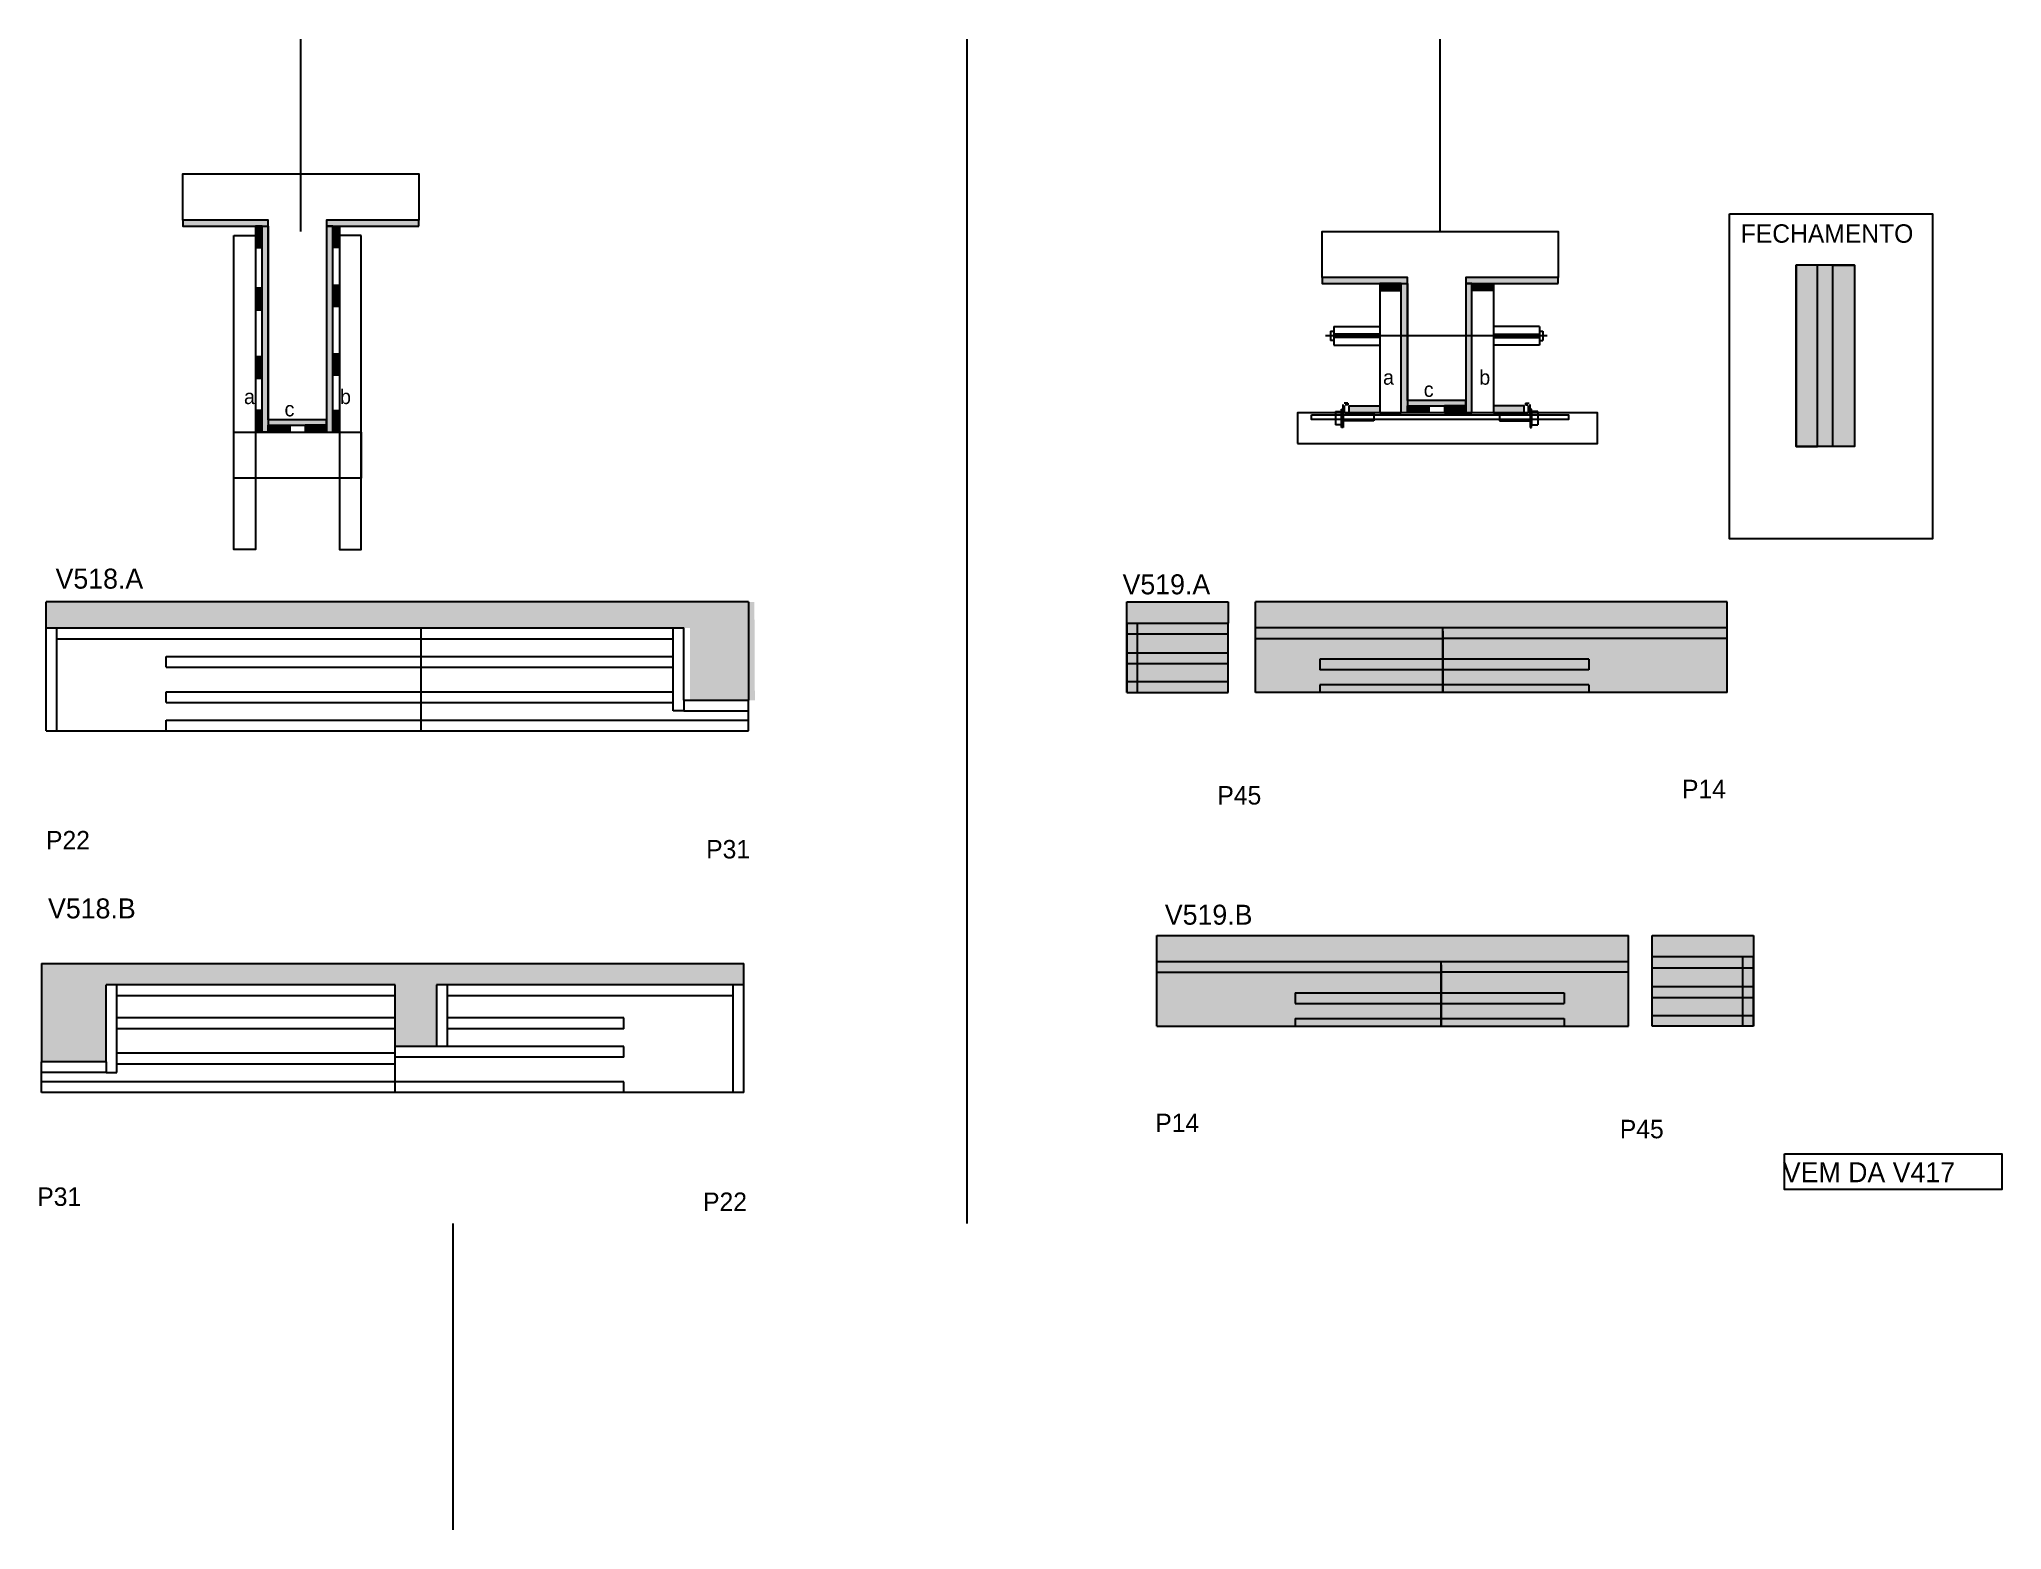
# Model space of a CAD drawing. Header units: metres. Extents: x 5059 to 6336, y 4953 to 5923.
import ezdxf

# ---------------------------------------------------------------- set-up
doc = ezdxf.new("R2010")
doc.units = ezdxf.units.M
for name, color, linetype in [('5', 7, 'Continuous'), ('barrote', 7, 'Continuous'), ('CONCRETO', 7, 'Continuous'), ('COTA', 7, 'Continuous'), ('Cotas', 7, 'Continuous'), ('detalhes', 7, 'Continuous'), ('Hachura', 7, 'Continuous'), ('Madeira', 7, 'Continuous'), ('Painéis', 7, 'Continuous'), ('presilha', 7, 'Continuous'), ('REAPROVEITAMENTO', 7, 'Continuous'), ('SARR_2.2x7', 7, 'Continuous'), ('SARR_3.5x7', 7, 'Continuous'), ('SCO-___-LAJ', 7, 'Continuous'), ('TENSOR', 7, 'Continuous'), ('TEXTO PILAR', 7, 'Continuous'), ('Texto Seção', 7, 'Continuous')]:
    doc.layers.add(name, color=color, linetype=linetype)

msp = doc.modelspace()

# ---------------------------------------------------------------- hatches: boundary and pattern name
at = {"layer": 'COTA'}
h = msp.add_hatch(color=7, dxfattribs=at)
h.dxf.hatch_style = 1
h.paths.add_polyline_path([(5482.5, 5540.3), (5482.5, 5493.3), (5482.5, 5493.3), (5524.7, 5493.3), (5524.7, 5493.3), (5524.4, 5557.3), (5524.4, 5557.3), (5063.4, 5557.3), (5063.4, 5557.3), (5063.7, 5540.3), (5063.7, 5540.3), (5482.5, 5540.3)])
h = msp.add_hatch(color=7, dxfattribs=at)
h.dxf.hatch_style = 1
h.paths.add_polyline_path([(5832.7, 5557.4), (5766.7, 5557.4), (5766.7, 5543.4), (5832.7, 5543.4), (5832.7, 5557.4)])
h = msp.add_hatch(color=7, dxfattribs=at)
h.dxf.hatch_style = 1
h.paths.add_polyline_path([(6157.4, 5540.4), (6157.4, 5557.4), (6157.4, 5557.4), (5850.4, 5557.4), (5850.4, 5557.4), (5850.4, 5540.4), (5850.4, 5540.4), (6157.4, 5540.4)])
h = msp.add_hatch(color=7, dxfattribs=at)
h.dxf.hatch_style = 1
h.paths.add_polyline_path([(5786.3, 5340.2), (5786.3, 5323.2), (5786.3, 5323.2), (6093.3, 5323.2), (6093.3, 5323.2), (6093.3, 5340.2), (6093.3, 5340.2), (5786.3, 5340.2)])
h = msp.add_hatch(color=7, dxfattribs=at)
h.dxf.hatch_style = 1
h.paths.add_polyline_path([(6174.6, 5340.2), (6108.6, 5340.2), (6108.6, 5326.2), (6174.6, 5326.2), (6174.6, 5340.2)])
h = msp.add_hatch(color=7, dxfattribs=at)
h.dxf.hatch_style = 1
h.paths.add_polyline_path([(5317.5, 5308), (5517.5, 5308), (5517.5, 5308), (5517.5, 5322), (5517.5, 5322), (5060.6, 5322), (5060.6, 5322), (5060.4, 5258), (5060.4, 5258), (5102.5, 5258), (5102.5, 5258), (5102.5, 5308), (5102.5, 5308), (5290.5, 5308), (5290.5, 5308), (5290.5, 5268), (5290.5, 5268), (5317.5, 5268), (5317.5, 5268), (5317.5, 5308)])
at = {"layer": 'Hachura'}
h = msp.add_hatch(color=7, dxfattribs=at)
h.dxf.hatch_style = 1
h.paths.add_polyline_path([(5208, 5801.8), (5208, 5805.8), (5208, 5805.8), (5152.4, 5805.8), (5152.4, 5805.8), (5152.4, 5801.8), (5152.4, 5801.8), (5208, 5801.8)])
h = msp.add_hatch(color=7, dxfattribs=at)
h.dxf.hatch_style = 1
h.paths.add_polyline_path([(5199.6, 5787.8), (5204, 5787.8), (5204, 5787.8), (5204, 5801.8), (5204, 5801.8), (5199.6, 5801.8), (5199.6, 5801.8), (5199.6, 5787.8)])
h = msp.add_hatch(color=7, dxfattribs=at)
h.dxf.hatch_style = 1
h.paths.add_polyline_path([(5204, 5803.8), (5208, 5803.8), (5208, 5803.8), (5208, 5667.8), (5208, 5667.8), (5204, 5667.8), (5204, 5667.8), (5204, 5803.8)])
h = msp.add_hatch(color=7, dxfattribs=at)
h.dxf.hatch_style = 1
h.paths.add_polyline_path([(5250, 5805.8), (5246, 5805.8), (5246, 5805.8), (5246, 5667.8), (5246, 5667.8), (5250, 5667.8), (5250, 5667.8), (5250, 5805.8)])
h = msp.add_hatch(color=7, dxfattribs=at)
h.dxf.hatch_style = 1
h.paths.add_polyline_path([(5306, 5801.8), (5306, 5805.8), (5306, 5805.8), (5246, 5805.8), (5246, 5805.8), (5246, 5801.8), (5246, 5801.8), (5306, 5801.8)])
h = msp.add_hatch(color=7, dxfattribs=at)
h.dxf.hatch_style = 1
h.paths.add_polyline_path([(5254.4, 5787.8), (5250, 5787.8), (5250, 5787.8), (5250, 5801.8), (5250, 5801.8), (5254.4, 5801.8), (5254.4, 5801.8), (5254.4, 5787.8)])
h = msp.add_hatch(color=7, dxfattribs=at)
h.dxf.hatch_style = 1
h.paths.add_polyline_path([(5199.6, 5747.4), (5204, 5747.4), (5204, 5747.4), (5204, 5761.4), (5204, 5761.4), (5199.6, 5761.4), (5199.6, 5761.4), (5199.6, 5747.4)])
h = msp.add_hatch(color=7, dxfattribs=at)
h.dxf.hatch_style = 1
h.paths.add_polyline_path([(5254.4, 5749.4), (5250, 5749.4), (5250, 5749.4), (5250, 5763.4), (5250, 5763.4), (5254.4, 5763.4), (5254.4, 5763.4), (5254.4, 5749.4)])
h = msp.add_hatch(color=7, dxfattribs=at)
h.dxf.hatch_style = 1
h.paths.add_polyline_path([(5949.4, 5764.4), (5949.4, 5768.4), (5949.4, 5768.4), (5893.8, 5768.4), (5893.8, 5768.4), (5893.8, 5764.4), (5893.8, 5764.4), (5949.4, 5764.4)])
h = msp.add_hatch(color=7, dxfattribs=at)
h.dxf.hatch_style = 1
h.paths.add_polyline_path([(5945.4, 5760), (5945.4, 5764.4), (5945.4, 5764.4), (5931.4, 5764.4), (5931.4, 5764.4), (5931.4, 5760), (5931.4, 5760), (5945.4, 5760)])
h = msp.add_hatch(color=7, dxfattribs=at)
h.dxf.hatch_style = 1
h.paths.add_polyline_path([(5945.4, 5764.4), (5949.4, 5764.4), (5949.4, 5764.4), (5949.4, 5680.4), (5949.4, 5680.4), (5945.4, 5680.4), (5945.4, 5680.4), (5945.4, 5764.4)])
h = msp.add_hatch(color=7, dxfattribs=at)
h.dxf.hatch_style = 1
h.paths.add_polyline_path([(6047.4, 5764.4), (6047.4, 5768.4), (6047.4, 5768.4), (5987.4, 5768.4), (5987.4, 5768.4), (5987.4, 5764.4), (5987.4, 5764.4), (6047.4, 5764.4)])
h = msp.add_hatch(color=7, dxfattribs=at)
h.dxf.hatch_style = 1
h.paths.add_polyline_path([(5991.4, 5764.4), (5987.4, 5764.4), (5987.4, 5764.4), (5987.4, 5680.4), (5987.4, 5680.4), (5991.4, 5680.4), (5991.4, 5680.4), (5991.4, 5764.4)])
h = msp.add_hatch(color=7, dxfattribs=at)
h.dxf.hatch_style = 1
h.paths.add_polyline_path([(5991.4, 5760), (5991.4, 5764.4), (5991.4, 5764.4), (6005.4, 5764.4), (6005.4, 5764.4), (6005.4, 5760), (6005.4, 5760), (5991.4, 5760)])
h = msp.add_hatch(color=7, dxfattribs=at)
h.dxf.hatch_style = 1
h.paths.add_polyline_path([(5199.6, 5702.8), (5204, 5702.8), (5204, 5702.8), (5204, 5716.8), (5204, 5716.8), (5199.6, 5716.8), (5199.6, 5716.8), (5199.6, 5702.8)])
h = msp.add_hatch(color=7, dxfattribs=at)
h.dxf.hatch_style = 1
h.paths.add_polyline_path([(5254.4, 5704.8), (5250, 5704.8), (5250, 5704.8), (5250, 5718.8), (5250, 5718.8), (5254.4, 5718.8), (5254.4, 5718.8), (5254.4, 5704.8)])
h = msp.add_hatch(color=7, dxfattribs=at)
h.dxf.hatch_style = 1
h.paths.add_polyline_path([(5911.4, 5680.4), (5911.4, 5684.8), (5911.4, 5684.8), (5931.4, 5684.8), (5931.4, 5684.8), (5931.4, 5680.4), (5931.4, 5680.4), (5911.4, 5680.4)])
h = msp.add_hatch(color=7, dxfattribs=at)
h.dxf.hatch_style = 1
h.paths.add_polyline_path([(5987.4, 5684.8), (5987.4, 5688.4), (5987.4, 5688.4), (5949.4, 5688.4), (5949.4, 5688.4), (5949.4, 5684.8), (5949.4, 5684.8), (5987.4, 5684.8)])
h = msp.add_hatch(color=7, dxfattribs=at)
h.dxf.hatch_style = 1
h.paths.add_polyline_path([(5949.4, 5680.4), (5949.4, 5684.8), (5949.4, 5684.8), (5963.4, 5684.8), (5963.4, 5684.8), (5963.4, 5680.4), (5963.4, 5680.4), (5949.4, 5680.4)])
h = msp.add_hatch(color=7, dxfattribs=at)
h.dxf.hatch_style = 1
h.paths.add_polyline_path([(5987.4, 5680.4), (5987.4, 5684.8), (5987.4, 5684.8), (5973.4, 5684.8), (5973.4, 5684.8), (5973.4, 5680.4), (5973.4, 5680.4), (5987.4, 5680.4)])
h = msp.add_hatch(color=7, dxfattribs=at)
h.dxf.hatch_style = 1
h.paths.add_polyline_path([(6025.4, 5680.4), (6025.4, 5684.8), (6025.4, 5684.8), (6005.4, 5684.8), (6005.4, 5684.8), (6005.4, 5680.4), (6005.4, 5680.4), (6025.4, 5680.4)])
h = msp.add_hatch(color=7, dxfattribs=at)
h.dxf.hatch_style = 1
h.paths.add_polyline_path([(5199.6, 5667.8), (5204, 5667.8), (5204, 5667.8), (5204, 5681.8), (5204, 5681.8), (5199.6, 5681.8), (5199.6, 5681.8), (5199.6, 5667.8)])
h = msp.add_hatch(color=7, dxfattribs=at)
h.dxf.hatch_style = 1
h.paths.add_polyline_path([(5246, 5672.2), (5246, 5675.8), (5246, 5675.8), (5208, 5675.8), (5208, 5675.8), (5208, 5672.2), (5208, 5672.2), (5246, 5672.2)])
h = msp.add_hatch(color=7, dxfattribs=at)
h.dxf.hatch_style = 1
h.paths.add_polyline_path([(5208, 5667.8), (5208, 5672.2), (5208, 5672.2), (5222, 5672.2), (5222, 5672.2), (5222, 5667.8), (5222, 5667.8), (5208, 5667.8)])
h = msp.add_hatch(color=7, dxfattribs=at)
h.dxf.hatch_style = 1
h.paths.add_polyline_path([(5246, 5667.8), (5246, 5672.2), (5246, 5672.2), (5232, 5672.2), (5232, 5672.2), (5232, 5667.8), (5232, 5667.8), (5246, 5667.8)])
h = msp.add_hatch(color=7, dxfattribs=at)
h.dxf.hatch_style = 1
h.paths.add_polyline_path([(5254.4, 5667.8), (5250, 5667.8), (5250, 5667.8), (5250, 5681.8), (5250, 5681.8), (5254.4, 5681.8), (5254.4, 5681.8), (5254.4, 5667.8)])
at = {"layer": 'REAPROVEITAMENTO'}
h = msp.add_hatch(color=7, dxfattribs=at)
h.dxf.hatch_style = 1
h.paths.add_polyline_path([(6240.3, 5658.4), (6240.3, 5776.4), (6240.3, 5776.4), (6202.3, 5776.4), (6202.3, 5776.4), (6202.3, 5658.4), (6202.3, 5658.4), (6240.3, 5658.4)])
h = msp.add_hatch(color=7, dxfattribs=at)
h.dxf.hatch_style = 1
h.paths.add_polyline_path([(5832.7, 5498.4), (5832.7, 5543.4), (5832.7, 5543.4), (5766.7, 5543.4), (5766.7, 5543.4), (5766.7, 5498.4), (5766.7, 5498.4), (5832.7, 5498.4)])
h = msp.add_hatch(color=7, dxfattribs=at)
h.dxf.hatch_style = 1
h.paths.add_polyline_path([(6157.4, 5498.4), (6157.4, 5540.4), (6157.4, 5540.4), (5850.4, 5540.4), (5850.4, 5540.4), (5850.4, 5498.4), (5850.4, 5498.4), (6157.4, 5498.4)])
h = msp.add_hatch(color=7, dxfattribs=at)
h.dxf.hatch_style = 1
h.paths.add_polyline_path([(6174.6, 5281.2), (6174.6, 5326.2), (6174.6, 5326.2), (6108.6, 5326.2), (6108.6, 5326.2), (6108.6, 5281.2), (6108.6, 5281.2), (6174.6, 5281.2)])
h = msp.add_hatch(color=7, dxfattribs=at)
h.dxf.hatch_style = 1
h.paths.add_polyline_path([(6093.3, 5281.2), (6093.3, 5323.2), (6093.3, 5323.2), (5786.3, 5323.2), (5786.3, 5323.2), (5786.3, 5281.2), (5786.3, 5281.2), (6093.3, 5281.2)])

# ---------------------------------------------------------------- linework, layer by layer
at = {"color": 7, "lineweight": 25}
for p, q in [((5901.4, 5736.4), (5901.4, 5724.4)), ((5901.4, 5736.4), (5931.4, 5736.4)), ((6035.4, 5736.4), (6005.4, 5736.4)), ((6035.4, 5736.4), (6035.4, 5724.4)), ((5899.4, 5733.4), (5899.4, 5727.4)), ((5899.4, 5733.4), (5901.4, 5733.4)), ((5901.4, 5727.4), (5899.4, 5727.4)), ((5931.4, 5731.4), (5901.4, 5731.4)), ((5931.4, 5729.4), (5901.4, 5729.4)), ((5901.4, 5724.4), (5931.4, 5724.4)), ((6005.4, 5731.4), (6035.4, 5731.4)), ((6005.4, 5729.4), (6035.4, 5729.4)), ((6035.4, 5724.4), (6005.4, 5724.4)), ((6035.4, 5733.4), (6037.4, 5733.4)), ((6035.4, 5727.4), (6037.4, 5727.4)), ((6037.4, 5733.4), (6037.4, 5727.4)), ((5328.3, 4953.4), (5328.3, 5152.7))]:
    msp.add_line(p, q, dxfattribs=at)
at = {"layer": 'barrote', "color": 7, "lineweight": 25}
msp.add_lwpolyline([(5877.9, 5660.4), (6073.1, 5660.4), (6073.1, 5680.4), (5877.9, 5680.4)], close=True, dxfattribs=at)
at = {"layer": 'CONCRETO', "color": 7, "lineweight": 25}
for points in [[(5152.4, 5805.8), (5152.4, 5835.8), (5306, 5835.8), (5306, 5805.8), (5246, 5805.8), (5246, 5675.8), (5208, 5675.8), (5208, 5805.8)], [(5893.8, 5768.4), (5893.8, 5798.4), (6047.4, 5798.4), (6047.4, 5768.4), (5987.4, 5768.4), (5987.4, 5688.4), (5949.4, 5688.4), (5949.4, 5768.4)]]:
    msp.add_lwpolyline(points, close=True, dxfattribs=at)
at = {"layer": 'COTA', "color": 7, "lineweight": 25}
for p, q in [((5662.7, 5923.4), (5662.7, 5152.7)), ((5063.5, 5540.3), (5063.5, 5557.3)), ((5520.5, 5557.3), (5063.5, 5557.3)), ((5520.5, 5557.3), (5520.5, 5493.3)), ((5766.7, 5543.4), (5766.7, 5557.4)), ((5766.7, 5557.4), (5832.7, 5557.4)), ((5832.7, 5557.4), (5832.7, 5543.4)), ((6157.4, 5557.4), (5850.4, 5557.4)), ((5850.4, 5540.4), (5850.4, 5557.4)), ((6157.4, 5540.4), (6157.4, 5557.4)), ((5786.3, 5340.2), (6093.3, 5340.2)), ((5786.3, 5323.2), (5786.3, 5340.2)), ((6093.3, 5323.2), (6093.3, 5340.2)), ((6108.6, 5326.2), (6108.6, 5340.2)), ((6108.6, 5340.2), (6174.6, 5340.2)), ((6174.6, 5340.2), (6174.6, 5326.2)), ((5060.5, 5322), (5060.5, 5258)), ((5060.5, 5322), (5517.5, 5322)), ((5517.5, 5308), (5517.5, 5322))]:
    msp.add_line(p, q, dxfattribs=at)
at = {"layer": 'Cotas', "color": 7, "lineweight": 25}
msp.add_lwpolyline([(6158.9, 5809.8), (6291.2, 5809.8), (6291.2, 5598.2), (6158.9, 5598.2)], close=True, dxfattribs=at)
at = {"layer": 'Defpoints', "color": 7, "lineweight": 25}
for p, q in [((5229.2, 5798.4), (5229.2, 5923.4)), ((5970.6, 5798.4), (5970.6, 5923.4))]:
    msp.add_line(p, q, dxfattribs=at)
at = {"layer": 'Madeira', "color": 7, "lineweight": 25}
for points in [[(5199.6, 5787.8), (5204, 5787.8), (5204, 5801.8), (5199.6, 5801.8)], [(5254.4, 5787.8), (5250, 5787.8), (5250, 5801.8), (5254.4, 5801.8)], [(5199.6, 5747.4), (5204, 5747.4), (5204, 5761.4), (5199.6, 5761.4)], [(5254.4, 5749.4), (5250, 5749.4), (5250, 5763.4), (5254.4, 5763.4)], [(5945.4, 5760), (5945.4, 5764.4), (5931.4, 5764.4), (5931.4, 5760)], [(5945.4, 5764.4), (5931.4, 5764.4), (5931.4, 5680.4), (5945.4, 5680.4)], [(5991.4, 5760), (5991.4, 5764.4), (6005.4, 5764.4), (6005.4, 5760)], [(5991.4, 5764.4), (6005.4, 5764.4), (6005.4, 5680.4), (5991.4, 5680.4)], [(5199.6, 5702.8), (5204, 5702.8), (5204, 5716.8), (5199.6, 5716.8)], [(5254.4, 5704.8), (5250, 5704.8), (5250, 5718.8), (5254.4, 5718.8)], [(5911.4, 5680.4), (5911.4, 5684.8), (5931.4, 5684.8), (5931.4, 5680.4)], [(5949.4, 5680.4), (5949.4, 5684.8), (5963.4, 5684.8), (5963.4, 5680.4)], [(5987.4, 5680.4), (5987.4, 5684.8), (5973.4, 5684.8), (5973.4, 5680.4)], [(6025.4, 5680.4), (6025.4, 5684.8), (6005.4, 5684.8), (6005.4, 5680.4)], [(5199.6, 5667.8), (5204, 5667.8), (5204, 5681.8), (5199.6, 5681.8)], [(5208, 5667.8), (5208, 5672.2), (5222, 5672.2), (5222, 5667.8)], [(5246, 5667.8), (5246, 5672.2), (5232, 5672.2), (5232, 5667.8)], [(5254.4, 5667.8), (5250, 5667.8), (5250, 5681.8), (5254.4, 5681.8)]]:
    msp.add_lwpolyline(points, close=True, dxfattribs=at)
at = {"layer": 'Painéis', "color": 7, "lineweight": 25}
for p, q in [((6240.3, 5776.4), (6202.3, 5776.4)), ((6202.3, 5658.4), (6202.3, 5776.4)), ((6240.3, 5776.4), (6240.3, 5658.4)), ((6240.3, 5658.4), (6202.3, 5658.4)), ((5766.7, 5543.4), (5832.7, 5543.4)), ((5766.7, 5498.4), (5766.7, 5543.4)), ((5832.7, 5498.4), (5832.7, 5543.4)), ((5063.5, 5540.3), (5478.5, 5540.3)), ((5063.5, 5473.3), (5063.5, 5540.3)), ((5307.5, 5473.3), (5307.5, 5540.3)), ((5478.5, 5493.3), (5478.5, 5540.3)), ((6157.4, 5540.4), (5850.4, 5540.4)), ((5850.4, 5498.4), (5850.4, 5540.4)), ((5972.4, 5498.4), (5972.4, 5540.4)), ((6157.4, 5498.4), (6157.4, 5540.4)), ((5478.5, 5493.3), (5520.5, 5493.3)), ((5520.5, 5473.3), (5520.5, 5493.3)), ((5766.7, 5498.4), (5832.7, 5498.4)), ((6157.4, 5498.4), (5850.4, 5498.4)), ((5063.5, 5473.3), (5520.5, 5473.3)), ((6174.6, 5326.2), (6108.6, 5326.2)), ((6108.6, 5281.2), (6108.6, 5326.2)), ((6174.6, 5281.2), (6174.6, 5326.2)), ((5786.3, 5323.2), (6093.3, 5323.2)), ((5786.3, 5281.2), (5786.3, 5323.2)), ((5971.3, 5281.2), (5971.3, 5323.2)), ((6093.3, 5281.2), (6093.3, 5323.2)), ((5290.5, 5308), (5102.5, 5308)), ((5102.5, 5258), (5102.5, 5308)), ((5290.5, 5238), (5290.5, 5308)), ((5517.5, 5308), (5317.5, 5308)), ((5317.5, 5308), (5317.5, 5268)), ((5517.5, 5238), (5517.5, 5308)), ((5786.3, 5281.2), (6093.3, 5281.2)), ((6174.6, 5281.2), (6108.6, 5281.2)), ((5317.5, 5268), (5290.5, 5268)), ((5060.5, 5238), (5060.5, 5258)), ((5102.5, 5258), (5060.5, 5258)), ((5517.5, 5238), (5060.5, 5238))]:
    msp.add_line(p, q, dxfattribs=at)
for points in [[(5208, 5801.8), (5208, 5805.8), (5152.4, 5805.8), (5152.4, 5801.8)], [(5204, 5801.8), (5208, 5801.8), (5208, 5667.8), (5204, 5667.8)], [(5306, 5801.8), (5306, 5805.8), (5246, 5805.8), (5246, 5801.8)], [(5250, 5801.8), (5246, 5801.8), (5246, 5667.8), (5250, 5667.8)], [(5949.4, 5764.4), (5949.4, 5768.4), (5893.8, 5768.4), (5893.8, 5764.4)], [(5945.4, 5764.4), (5949.4, 5764.4), (5949.4, 5680.4), (5945.4, 5680.4)], [(6047.4, 5764.4), (6047.4, 5768.4), (5987.4, 5768.4), (5987.4, 5764.4)], [(5991.4, 5764.4), (5987.4, 5764.4), (5987.4, 5680.4), (5991.4, 5680.4)], [(5987.4, 5684.8), (5987.4, 5688.4), (5949.4, 5688.4), (5949.4, 5684.8)], [(5246, 5672.2), (5246, 5675.8), (5208, 5675.8), (5208, 5672.2)]]:
    msp.add_lwpolyline(points, close=True, dxfattribs=at)
at = {"layer": 'presilha', "color": 7, "lineweight": 25}
for p, q in [((5907.5, 5679.6), (5907.5, 5685.7)), ((5910.5, 5686.5), (5908.2, 5686.5)), ((5908.5, 5680.2), (5908.5, 5685.1)), ((5910.5, 5685.5), (5908.9, 5685.5)), ((5910.5, 5686.5), (5910.5, 5685.5)), ((6026.2, 5686.5), (6026.2, 5685.5)), ((6026.2, 5686.5), (6028.5, 5686.5)), ((6026.2, 5685.5), (6027.8, 5685.5)), ((6028.2, 5680.2), (6028.2, 5685.1)), ((6029.2, 5679.6), (6029.2, 5685.7)), ((5902.5, 5681.1), (5906.5, 5681.1)), ((5902.5, 5681.1), (5902.5, 5672.5)), ((5906.5, 5672.5), (5902.5, 5672.5)), ((5906.5, 5682.8), (5907.5, 5682.8)), ((5906.5, 5670.8), (5906.5, 5682.8)), ((5906.5, 5681.1), (5906.5, 5672.5)), ((5907.5, 5670.8), (5906.5, 5670.8)), ((5907.5, 5682.8), (5907.5, 5670.8)), ((5927.5, 5675.2), (5907.5, 5675.2)), ((5927.5, 5679.8), (5908.9, 5679.8)), ((5927.5, 5679.8), (5927.5, 5675.2)), ((6009.2, 5679.8), (6009.2, 5675.2)), ((6009.2, 5679.8), (6027.8, 5679.8)), ((6009.2, 5675.2), (6029.2, 5675.2)), ((6030.2, 5682.8), (6029.2, 5682.8)), ((6029.2, 5682.8), (6029.2, 5670.8)), ((6029.2, 5670.8), (6030.2, 5670.8)), ((6030.2, 5670.8), (6030.2, 5682.8)), ((6034.2, 5681.1), (6030.2, 5681.1)), ((6030.2, 5681.1), (6030.2, 5672.5)), ((6030.2, 5672.5), (6034.2, 5672.5)), ((6034.2, 5681.1), (6034.2, 5672.5))]:
    msp.add_line(p, q, dxfattribs=at)
at = {"layer": 'SARR_2.2x7', "color": 7, "lineweight": 25}
for p, q in [((5773.7, 5498.4), (5773.7, 5543.4)), ((5070.5, 5473.3), (5070.5, 5540.3)), ((5070.5, 5533.3), (5307.5, 5533.3)), ((5307.5, 5533.3), (5471.5, 5533.3)), ((5471.5, 5486.3), (5471.5, 5540.3)), ((5766.7, 5536.4), (5832.7, 5536.4)), ((5850.4, 5533.4), (5972.4, 5533.4)), ((6157.4, 5533.4), (5972.4, 5533.4)), ((5141.5, 5521.8), (5307.5, 5521.8)), ((5141.5, 5514.8), (5141.5, 5521.8)), ((5307.5, 5521.8), (5471.5, 5521.8)), ((5766.7, 5524.1), (5832.7, 5524.1)), ((5972.4, 5520), (5892.3, 5520)), ((5892.3, 5520), (5892.4, 5513.1)), ((6067.4, 5520), (5972.4, 5520)), ((6067.4, 5520), (6067.4, 5513.1)), ((5141.5, 5514.8), (5307.5, 5514.8)), ((5307.5, 5514.8), (5471.5, 5514.8)), ((5766.7, 5517.1), (5832.7, 5517.1)), ((5766.7, 5505.4), (5832.7, 5505.4)), ((5972.4, 5513), (5892.3, 5513)), ((6067.4, 5513), (5972.4, 5513)), ((5141.5, 5498.8), (5307.5, 5498.8)), ((5141.5, 5491.8), (5141.5, 5498.8)), ((5307.5, 5498.8), (5471.5, 5498.8)), ((5478.5, 5493.3), (5478.5, 5486.3)), ((5972.4, 5503.4), (5892.3, 5503.4)), ((5892.3, 5503.4), (5892.3, 5498.4)), ((6067.4, 5503.4), (5972.4, 5503.4)), ((6067.4, 5503.4), (6067.4, 5498.4)), ((5141.5, 5491.8), (5307.5, 5491.8)), ((5141.5, 5480.3), (5307.5, 5480.3)), ((5141.5, 5473.3), (5141.5, 5480.3)), ((5307.5, 5491.8), (5471.5, 5491.8)), ((5307.5, 5480.3), (5520.5, 5480.3)), ((5478.5, 5486.3), (5471.5, 5486.3)), ((5478.5, 5486.3), (5520.5, 5486.3)), ((6167.6, 5281.2), (6167.6, 5326.2)), ((5786.3, 5316.2), (5971.3, 5316.2)), ((6093.3, 5316.2), (5971.3, 5316.2)), ((6108.6, 5319.2), (6174.6, 5319.2)), ((5109.5, 5251), (5109.5, 5308)), ((5290.5, 5301), (5109.5, 5301)), ((5324.5, 5308), (5324.5, 5268)), ((5510.5, 5301), (5324.5, 5301)), ((5510.5, 5238), (5510.5, 5308)), ((5876.3, 5302.8), (5971.3, 5302.8)), ((5876.3, 5302.8), (5876.3, 5295.9)), ((5971.3, 5302.8), (6051.4, 5302.8)), ((6051.4, 5302.8), (6051.3, 5295.9)), ((6108.6, 5306.9), (6174.6, 5306.9)), ((5876.3, 5295.8), (5971.3, 5295.8)), ((5971.3, 5295.8), (6051.4, 5295.8)), ((6108.6, 5299.9), (6174.6, 5299.9)), ((6108.6, 5288.2), (6174.6, 5288.2)), ((5290.5, 5286.5), (5109.5, 5286.5)), ((5290.5, 5279.5), (5109.5, 5279.5)), ((5439.5, 5286.5), (5324.5, 5286.5)), ((5439.5, 5279.5), (5324.5, 5279.5)), ((5439.5, 5279.5), (5439.5, 5286.5)), ((5876.3, 5286.2), (5971.3, 5286.2)), ((5876.3, 5286.2), (5876.3, 5281.2)), ((5971.3, 5286.2), (6051.4, 5286.2)), ((6051.4, 5286.2), (6051.4, 5281.2)), ((5290.5, 5263.5), (5109.5, 5263.5)), ((5439.5, 5268), (5290.5, 5268)), ((5439.5, 5261), (5439.5, 5268)), ((5102.5, 5251), (5060.5, 5251)), ((5102.5, 5258), (5102.5, 5251)), ((5102.5, 5251), (5109.5, 5251)), ((5290.5, 5256.5), (5109.5, 5256.5)), ((5439.5, 5261), (5290.5, 5261)), ((5290.5, 5245), (5060.5, 5245)), ((5439.5, 5245), (5290.5, 5245)), ((5439.5, 5238), (5439.5, 5245))]:
    msp.add_line(p, q, dxfattribs=at)
for points in [[(6216.3, 5776.4), (6202.3, 5776.4), (6202.3, 5658.4), (6216.3, 5658.4)], [(6226.3, 5776.4), (6240.3, 5776.4), (6240.3, 5658.4), (6226.3, 5658.4)]]:
    msp.add_lwpolyline(points, close=True, dxfattribs=at)
at = {"layer": 'SARR_3.5x7', "color": 7, "lineweight": 25}
for p, q in [((5766.7, 5543.4), (5766.7, 5498.4)), ((5972.4, 5538.2), (5972.4, 5498.4)), ((6174.6, 5326.2), (6174.6, 5281.2)), ((5971.3, 5321), (5971.3, 5281.2))]:
    msp.add_line(p, q, dxfattribs=at)
for points in [[(5185.6, 5795.8), (5199.6, 5795.8), (5199.6, 5591.3), (5185.6, 5591.3)], [(5268.4, 5795.8), (5254.4, 5795.8), (5254.4, 5591.3), (5268.4, 5591.3)], [(5185.6, 5667.8), (5268.4, 5667.8), (5268.4, 5637.7), (5185.6, 5637.7)]]:
    msp.add_lwpolyline(points, close=True, dxfattribs=at)
at = {"layer": 'SCO-___-LAJ', "color": 7, "lineweight": 25}
msp.add_lwpolyline([(5886.9, 5679.1), (6054.2, 5679.1), (6054.2, 5675.9), (5886.9, 5675.9)], close=True, dxfattribs=at)
at = {"layer": 'TENSOR', "color": 7, "lineweight": 25}
msp.add_line((6040.4, 5730.4), (5896.1, 5730.4), dxfattribs=at)
at = {"layer": 'Texto Seção', "color": 7, "lineweight": 25}
msp.add_lwpolyline([(6194.7, 5198), (6336.2, 5198), (6336.2, 5174.8), (6194.7, 5174.8)], close=True, dxfattribs=at)

# ---------------------------------------------------------------- texts
at = {"layer": '5', "color": 7, "lineweight": 25}
for s, p in [('P14', (6128.1, 5429.5)), ('P45', (5825.7, 5425.4)), ('P22', (5063.4, 5396.2)), ('P31', (5493, 5390.3)), ('P14', (5785.3, 5212.2)), ('P45', (6087.6, 5208.2)), ('P31', (5057.7, 5164.2)), ('P22', (5491, 5160.9))]:
    msp.add_text(s, height=12, dxfattribs=at).set_placement(p)
at = {"layer": 'detalhes', "color": 7, "lineweight": 25}
for s, p in [('a', (5933.5, 5698.6)), ('c', (5960, 5690.7)), ('b', (5996.1, 5698.6)), ('a', (5192.2, 5686)), ('c', (5218.6, 5678)), ('b', (5254.7, 5686))]:
    msp.add_text(s, height=9.6, dxfattribs=at).set_placement(p)
at = {"layer": 'TEXTO PILAR', "color": 7, "lineweight": 25}
msp.add_text('FECHAMENTO', height=12, dxfattribs=at).set_placement((6166.3, 5791))
at = {"layer": 'Texto Seção', "color": 7, "lineweight": 25}
for s, p in [('V518.A', (5069.6, 5565.9)), ('V519.A', (5764, 5562.2)), ('V518.B', (5064.7, 5351.3)), ('V519.B', (5791.5, 5347.2)), ('VEM DA V417', (6193.7, 5179.6))]:
    msp.add_text(s, height=13, dxfattribs=at).set_placement(p)

doc.saveas('drawing.dxf')
